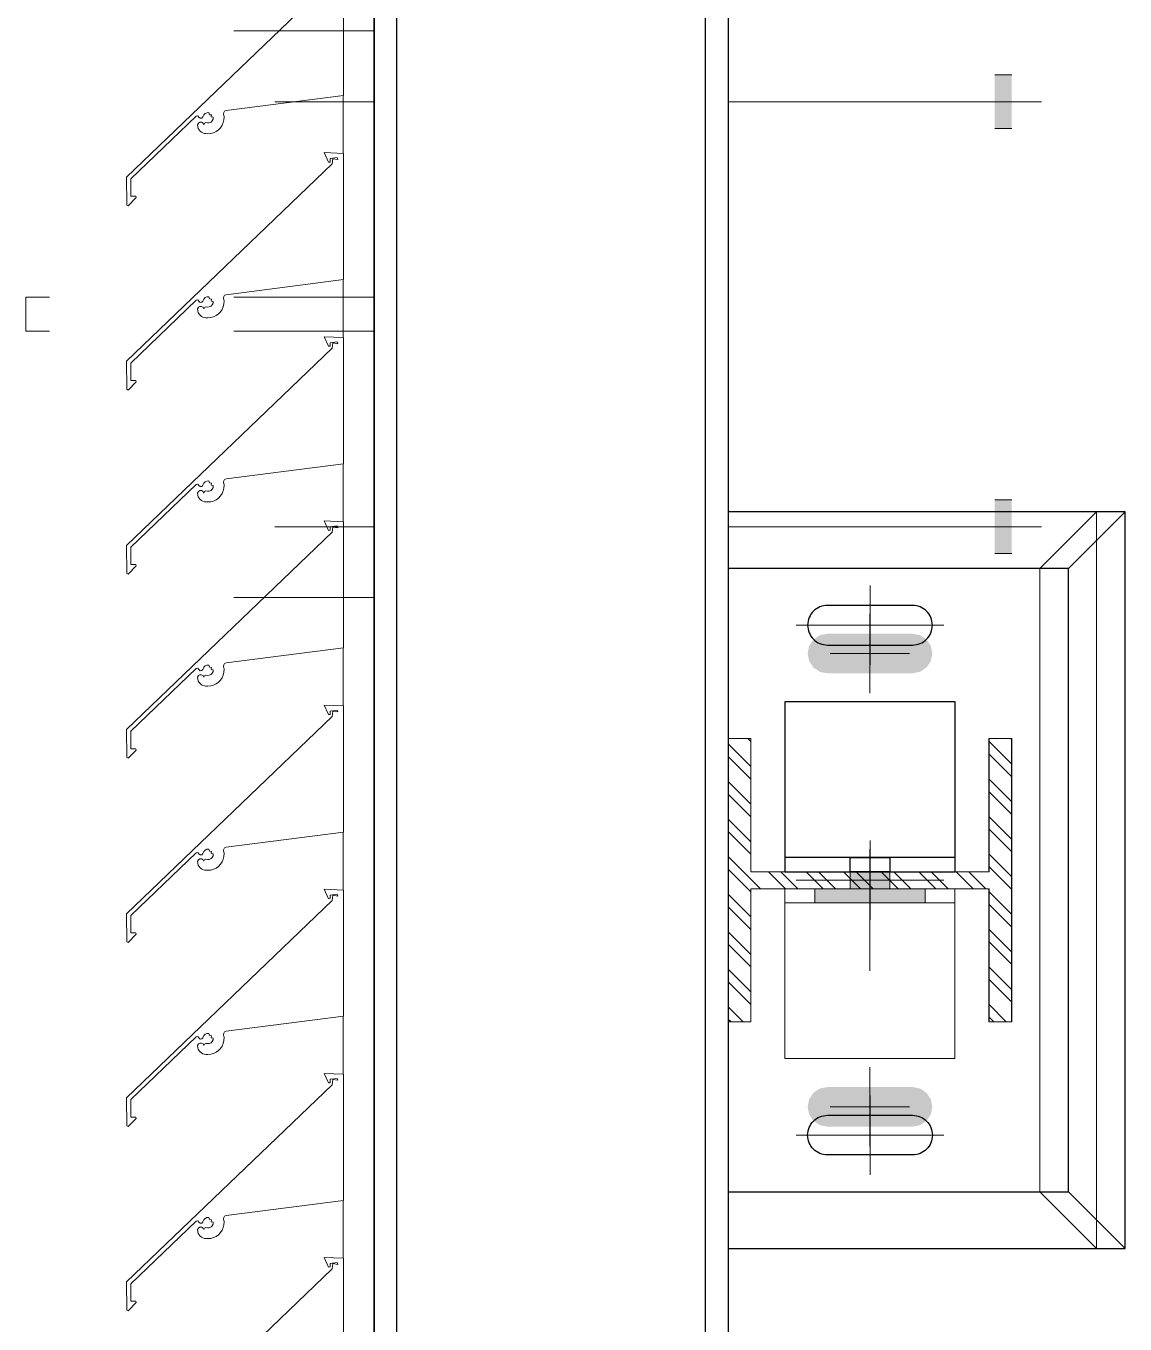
# Model space of a CAD drawing. Header units: millimetres. Extents: x -220592 to 404889, y -217665 to 38245.
# Drawn here: x 27642.6 to 28030.5, y -27722.4 to -27264.3 of the extents above; entities that cross this region are included whole.
import ezdxf

# ---------------------------------------------------------------- set-up
doc = ezdxf.new("R2010")
doc.units = ezdxf.units.MM
doc.set_wipeout_variables(frame=1)
doc.linetypes.add('XKITLINE00', pattern=[0])
doc.linetypes.add('XKITLINE02', pattern=[4, 2, -2])
for name, color, linetype in [('000 - 0_HIDE_OBJ_FRAMING_DEF_SUB_1', 7, 'Continuous'), ('000 - STRUCTURE_STEEL_ACCESORIES_HATCH_', 7, 'Continuous'), ('000 - STRUCTURE_STEEL_ACCESORIES_HIDDEN_', 7, 'Continuous'), ('000 - STRUCTURE_STEEL_ACCESORIES_MAIN_COLOR_1', 7, 'Continuous'), ('000 - STRUCTURE_STEEL_FRAMING_CUT_COLOR_4', 7, 'Continuous'), ('000 - STRUCTURE_STEEL_FRAMING_DEF_SUB', 7, 'Continuous'), ('000 - STRUCTURE_STEEL_FRAMING_HIDDEN_', 7, 'Continuous'), ('000 - STRUCTURE_STEEL_FRAMING_SUB_COLOR_1', 7, 'Continuous'), ('000 - STRUCTURE_STEEL_FRAMING_SUB_COLOR_2', 7, 'Continuous'), ('000 - STRUCTURE_STEEL_FRAMING_WIPEOUT_', 7, 'Continuous')]:
    doc.layers.add(name, color=color, linetype=linetype)
doc.layers.add('Part', color=7, linetype='Continuous', lineweight=0)

# ---------------------------------------------------------------- blocks, each defined once
blk = doc.blocks.new('*A14729')
at = {"layer": 'Part', "color": 7, "linetype": 'XKITLINE00', "lineweight": 0}
for p, q in [((-171.648652, 229.556249), (-171.648652, 242.756135)), ((-172.298652, 241.756131), (-172.298652, 241.960427)), ((-172.298652, 241.106131), (-172.298652, 241.310427)), ((-172.298652, 240.456131), (-172.298652, 240.660427)), ((-172.298652, 239.806131), (-172.298652, 240.010427)), ((-172.298652, 239.156131), (-172.298652, 239.360427)), ((-172.298652, 238.506131), (-172.298652, 238.710427)), ((-172.298652, 237.856131), (-172.298652, 238.060427))]:
    blk.add_line(p, q, dxfattribs=at)
blk = doc.blocks.new('*A14776')
at = {"layer": 'Part', "color": 7, "linetype": 'XKITLINE00', "lineweight": 0}
for p, q in [((-172.298462, 242.406123), (-172.366148, 242.408745)), ((-172.366148, 242.408745), (-172.350613, 242.375258)), ((-172.350613, 242.375258), (-172.34549, 242.37567)), ((-172.34549, 242.37567), (-172.345361, 242.387861)), ((-172.345361, 242.387861), (-172.320378, 242.391001)), ((-172.335358, 242.387332), (-172.338255, 242.368789)), ((-172.335358, 242.387332), (-172.318342, 242.384428)), ((-172.320378, 242.391001), (-172.318342, 242.384428)), ((-172.298455, 241.960453), (-172.298462, 242.406123)), ((-172.338255, 242.368789), (-173.063377, 241.672543)), ((-172.712461, 241.907423), (-172.298455, 241.960453)), ((-173.048341, 241.666176), (-172.817326, 241.887579)), ((-172.817326, 241.887579), (-172.812166, 241.888671)), ((-172.812166, 241.888671), (-172.808512, 241.884044)), ((-172.808512, 241.884044), (-172.804048, 241.88019)), ((-172.804048, 241.88019), (-172.798154, 241.880396)), ((-172.798154, 241.880396), (-172.793971, 241.884553)), ((-172.793971, 241.884553), (-172.790857, 241.892126)), ((-172.790857, 241.892126), (-172.78619, 241.896913)), ((-172.78619, 241.896913), (-172.780114, 241.899703)), ((-172.780114, 241.899703), (-172.773442, 241.900125)), ((-172.773442, 241.900125), (-172.77112, 241.892735)), ((-172.77112, 241.892735), (-172.763955, 241.891791)), ((-172.76079, 241.871267), (-172.765472, 241.866745)), ((-172.763955, 241.891791), (-172.765124, 241.884731)), ((-172.765124, 241.884731), (-172.757418, 241.883625)), ((-172.757988, 241.877141), (-172.76079, 241.871267)), ((-172.757418, 241.883625), (-172.757988, 241.877141)), ((-172.722024, 241.86479), (-172.719801, 241.874789)), ((-172.720912, 241.895159), (-172.720672, 241.900681)), ((-172.719426, 241.885025), (-172.720912, 241.895159)), ((-172.720672, 241.900681), (-172.717536, 241.905233)), ((-172.719801, 241.874789), (-172.719426, 241.885025)), ((-172.717536, 241.905233), (-172.712461, 241.907423)), ((-172.810019, 241.862761), (-172.812659, 241.857287)), ((-172.812659, 241.857287), (-172.812163, 241.849517)), ((-172.812163, 241.849517), (-172.810428, 241.844021)), ((-172.810428, 241.844021), (-172.807674, 241.838958)), ((-172.804875, 241.865998), (-172.810019, 241.862761)), ((-172.807674, 241.838958), (-172.804002, 241.834515)), ((-172.798797, 241.86601), (-172.804875, 241.865998)), ((-172.804002, 241.834515), (-172.799549, 241.830857)), ((-172.799549, 241.830857), (-172.794479, 241.828117)), ((-172.793641, 241.862792), (-172.798797, 241.86601)), ((-172.794479, 241.828117), (-172.788978, 241.826398)), ((-172.790699, 241.85732), (-172.793641, 241.862792)), ((-172.788669, 241.862301), (-172.790699, 241.85732)), ((-172.788978, 241.826398), (-172.78325, 241.825762)), ((-172.783858, 241.864708), (-172.788669, 241.862301)), ((-172.77794, 241.863803), (-172.783858, 241.864708)), ((-172.78325, 241.825762), (-172.776451, 241.825664)), ((-172.77144, 241.864147), (-172.77794, 241.863803)), ((-172.776451, 241.825664), (-172.766238, 241.826449)), ((-172.765472, 241.866745), (-172.77144, 241.864147)), ((-172.766238, 241.826449), (-172.756337, 241.829072)), ((-172.756337, 241.829072), (-172.747074, 241.833445)), ((-172.747074, 241.833445), (-172.738758, 241.839423)), ((-172.738758, 241.839423), (-172.731662, 241.84681)), ((-172.731662, 241.84681), (-172.726022, 241.85536)), ((-172.726022, 241.85536), (-172.722024, 241.86479)), ((-173.063377, 241.672543), (-173.062824, 241.573392)), ((-173.047999, 241.60483), (-173.048341, 241.666176)), ((-173.058143, 241.570923), (-173.029494, 241.599812)), ((-173.030579, 241.604733), (-173.047999, 241.60483)), ((-173.029494, 241.599812), (-173.030579, 241.604733)), ((-173.062824, 241.573392), (-173.058143, 241.570923))]:
    blk.add_line(p, q, dxfattribs=at)
blk = doc.blocks.new('*A14777')
at = {"layer": 'Part', "color": 7, "linetype": 'XKITLINE00', "lineweight": 0}
for p, q in [((-172.298462, 241.756123), (-172.366148, 241.758745)), ((-172.366148, 241.758745), (-172.350613, 241.725258)), ((-172.34549, 241.72567), (-172.345361, 241.737861)), ((-172.345361, 241.737861), (-172.320378, 241.741001)), ((-172.335358, 241.737332), (-172.338255, 241.718789)), ((-172.335358, 241.737332), (-172.318342, 241.734428)), ((-172.320378, 241.741001), (-172.318342, 241.734428)), ((-172.298455, 241.310453), (-172.298462, 241.756123)), ((-172.338255, 241.718789), (-173.063377, 241.022543)), ((-172.350613, 241.725258), (-172.34549, 241.72567)), ((-172.712461, 241.257423), (-172.298455, 241.310453)), ((-173.048341, 241.016176), (-172.817326, 241.237579)), ((-172.817326, 241.237579), (-172.812166, 241.238671)), ((-172.812166, 241.238671), (-172.808512, 241.234044)), ((-172.808512, 241.234044), (-172.804048, 241.23019)), ((-172.804048, 241.23019), (-172.798154, 241.230396)), ((-172.798154, 241.230396), (-172.793971, 241.234553)), ((-172.793971, 241.234553), (-172.790857, 241.242126)), ((-172.790857, 241.242126), (-172.78619, 241.246913)), ((-172.78619, 241.246913), (-172.780114, 241.249703)), ((-172.780114, 241.249703), (-172.773442, 241.250125)), ((-172.773442, 241.250125), (-172.77112, 241.242735)), ((-172.77112, 241.242735), (-172.763955, 241.241791)), ((-172.763955, 241.241791), (-172.765124, 241.234731)), ((-172.765124, 241.234731), (-172.757418, 241.233625)), ((-172.757418, 241.233625), (-172.757988, 241.227141)), ((-172.720912, 241.245159), (-172.720672, 241.250681)), ((-172.719426, 241.235025), (-172.720912, 241.245159)), ((-172.720672, 241.250681), (-172.717536, 241.255233)), ((-172.719801, 241.224789), (-172.719426, 241.235025)), ((-172.717536, 241.255233), (-172.712461, 241.257423)), ((-172.810019, 241.212761), (-172.812659, 241.207287)), ((-172.812659, 241.207287), (-172.812163, 241.199517)), ((-172.812163, 241.199517), (-172.810428, 241.194021)), ((-172.810428, 241.194021), (-172.807674, 241.188958)), ((-172.804875, 241.215998), (-172.810019, 241.212761)), ((-172.807674, 241.188958), (-172.804002, 241.184515)), ((-172.798797, 241.21601), (-172.804875, 241.215998)), ((-172.804002, 241.184515), (-172.799549, 241.180857)), ((-172.793641, 241.212792), (-172.798797, 241.21601)), ((-172.790699, 241.20732), (-172.793641, 241.212792)), ((-172.788669, 241.212301), (-172.790699, 241.20732)), ((-172.783858, 241.214708), (-172.788669, 241.212301)), ((-172.77794, 241.213803), (-172.783858, 241.214708)), ((-172.77144, 241.214147), (-172.77794, 241.213803)), ((-172.765472, 241.216745), (-172.77144, 241.214147)), ((-172.76079, 241.221267), (-172.765472, 241.216745)), ((-172.757988, 241.227141), (-172.76079, 241.221267)), ((-172.756337, 241.179072), (-172.747074, 241.183445)), ((-172.747074, 241.183445), (-172.738758, 241.189423)), ((-172.738758, 241.189423), (-172.731662, 241.19681)), ((-172.731662, 241.19681), (-172.726022, 241.20536)), ((-172.726022, 241.20536), (-172.722024, 241.21479)), ((-172.722024, 241.21479), (-172.719801, 241.224789)), ((-172.799549, 241.180857), (-172.794479, 241.178117)), ((-172.794479, 241.178117), (-172.788978, 241.176398)), ((-172.788978, 241.176398), (-172.78325, 241.175762)), ((-172.78325, 241.175762), (-172.776451, 241.175664)), ((-172.776451, 241.175664), (-172.766238, 241.176449)), ((-172.766238, 241.176449), (-172.756337, 241.179072)), ((-173.063377, 241.022543), (-173.062824, 240.923392)), ((-173.047999, 240.95483), (-173.048341, 241.016176)), ((-173.030579, 240.954733), (-173.047999, 240.95483)), ((-173.029494, 240.949812), (-173.030579, 240.954733)), ((-173.062824, 240.923392), (-173.058143, 240.920923)), ((-173.058143, 240.920923), (-173.029494, 240.949812))]:
    blk.add_line(p, q, dxfattribs=at)
blk = doc.blocks.new('*A14778')
at = {"layer": 'Part', "color": 7, "linetype": 'XKITLINE00', "lineweight": 0}
for p, q in [((-172.298462, 241.106123), (-172.366148, 241.108745)), ((-172.366148, 241.108745), (-172.350613, 241.075258)), ((-172.345361, 241.087861), (-172.320378, 241.091001)), ((-172.320378, 241.091001), (-172.318342, 241.084428)), ((-172.298455, 240.660453), (-172.298462, 241.106123)), ((-172.338255, 241.068789), (-173.063377, 240.372543)), ((-172.350613, 241.075258), (-172.34549, 241.07567)), ((-172.34549, 241.07567), (-172.345361, 241.087861)), ((-172.335358, 241.087332), (-172.338255, 241.068789)), ((-172.335358, 241.087332), (-172.318342, 241.084428)), ((-172.712461, 240.607423), (-172.298455, 240.660453)), ((-173.048341, 240.366176), (-172.817326, 240.587579)), ((-172.817326, 240.587579), (-172.812166, 240.588671)), ((-172.812166, 240.588671), (-172.808512, 240.584044)), ((-172.793971, 240.584553), (-172.790857, 240.592126)), ((-172.790857, 240.592126), (-172.78619, 240.596913)), ((-172.78619, 240.596913), (-172.780114, 240.599703)), ((-172.780114, 240.599703), (-172.773442, 240.600125)), ((-172.773442, 240.600125), (-172.77112, 240.592735)), ((-172.77112, 240.592735), (-172.763955, 240.591791)), ((-172.763955, 240.591791), (-172.765124, 240.584731)), ((-172.720912, 240.595159), (-172.720672, 240.600681)), ((-172.719426, 240.585025), (-172.720912, 240.595159)), ((-172.720672, 240.600681), (-172.717536, 240.605233)), ((-172.717536, 240.605233), (-172.712461, 240.607423)), ((-172.810019, 240.562761), (-172.812659, 240.557287)), ((-172.812659, 240.557287), (-172.812163, 240.549517)), ((-172.812163, 240.549517), (-172.810428, 240.544021)), ((-172.810428, 240.544021), (-172.807674, 240.538958)), ((-172.804875, 240.565998), (-172.810019, 240.562761)), ((-172.808512, 240.584044), (-172.804048, 240.58019)), ((-172.798797, 240.56601), (-172.804875, 240.565998)), ((-172.804048, 240.58019), (-172.798154, 240.580396)), ((-172.793641, 240.562792), (-172.798797, 240.56601)), ((-172.798154, 240.580396), (-172.793971, 240.584553)), ((-172.790699, 240.55732), (-172.793641, 240.562792)), ((-172.788669, 240.562301), (-172.790699, 240.55732)), ((-172.783858, 240.564708), (-172.788669, 240.562301)), ((-172.77794, 240.563803), (-172.783858, 240.564708)), ((-172.77144, 240.564147), (-172.77794, 240.563803)), ((-172.765472, 240.566745), (-172.77144, 240.564147)), ((-172.76079, 240.571267), (-172.765472, 240.566745)), ((-172.765124, 240.584731), (-172.757418, 240.583625)), ((-172.757988, 240.577141), (-172.76079, 240.571267)), ((-172.757418, 240.583625), (-172.757988, 240.577141)), ((-172.738758, 240.539423), (-172.731662, 240.54681)), ((-172.731662, 240.54681), (-172.726022, 240.55536)), ((-172.726022, 240.55536), (-172.722024, 240.56479)), ((-172.722024, 240.56479), (-172.719801, 240.574789)), ((-172.719801, 240.574789), (-172.719426, 240.585025)), ((-172.807674, 240.538958), (-172.804002, 240.534515)), ((-172.804002, 240.534515), (-172.799549, 240.530857)), ((-172.799549, 240.530857), (-172.794479, 240.528117)), ((-172.794479, 240.528117), (-172.788978, 240.526398)), ((-172.788978, 240.526398), (-172.78325, 240.525762)), ((-172.78325, 240.525762), (-172.776451, 240.525664)), ((-172.776451, 240.525664), (-172.766238, 240.526449)), ((-172.766238, 240.526449), (-172.756337, 240.529072)), ((-172.756337, 240.529072), (-172.747074, 240.533445)), ((-172.747074, 240.533445), (-172.738758, 240.539423)), ((-173.063377, 240.372543), (-173.062824, 240.273392)), ((-173.047999, 240.30483), (-173.048341, 240.366176)), ((-173.062824, 240.273392), (-173.058143, 240.270923)), ((-173.058143, 240.270923), (-173.029494, 240.299812)), ((-173.030579, 240.304733), (-173.047999, 240.30483)), ((-173.029494, 240.299812), (-173.030579, 240.304733))]:
    blk.add_line(p, q, dxfattribs=at)
blk = doc.blocks.new('*A14779')
at = {"layer": 'Part', "color": 7, "linetype": 'XKITLINE00', "lineweight": 0}
for p, q in [((-172.298462, 240.456123), (-172.366148, 240.458745)), ((-172.366148, 240.458745), (-172.350613, 240.425258)), ((-172.298455, 240.010453), (-172.298462, 240.456123)), ((-172.338255, 240.418789), (-173.063377, 239.722543)), ((-172.350613, 240.425258), (-172.34549, 240.42567)), ((-172.34549, 240.42567), (-172.345361, 240.437861)), ((-172.345361, 240.437861), (-172.320378, 240.441001)), ((-172.335358, 240.437332), (-172.338255, 240.418789)), ((-172.335358, 240.437332), (-172.318342, 240.434428)), ((-172.320378, 240.441001), (-172.318342, 240.434428)), ((-172.712461, 239.957423), (-172.298455, 240.010453)), ((-172.790857, 239.942126), (-172.78619, 239.946913)), ((-172.78619, 239.946913), (-172.780114, 239.949703)), ((-172.780114, 239.949703), (-172.773442, 239.950125)), ((-172.773442, 239.950125), (-172.77112, 239.942735)), ((-172.720912, 239.945159), (-172.720672, 239.950681)), ((-172.720672, 239.950681), (-172.717536, 239.955233)), ((-172.717536, 239.955233), (-172.712461, 239.957423)), ((-173.048341, 239.716176), (-172.817326, 239.937579)), ((-172.817326, 239.937579), (-172.812166, 239.938671)), ((-172.810019, 239.912761), (-172.812659, 239.907287)), ((-172.812659, 239.907287), (-172.812163, 239.899517)), ((-172.812166, 239.938671), (-172.808512, 239.934044)), ((-172.804875, 239.915998), (-172.810019, 239.912761)), ((-172.808512, 239.934044), (-172.804048, 239.93019)), ((-172.798797, 239.91601), (-172.804875, 239.915998)), ((-172.804048, 239.93019), (-172.798154, 239.930396)), ((-172.793641, 239.912792), (-172.798797, 239.91601)), ((-172.798154, 239.930396), (-172.793971, 239.934553)), ((-172.793971, 239.934553), (-172.790857, 239.942126)), ((-172.790699, 239.90732), (-172.793641, 239.912792)), ((-172.788669, 239.912301), (-172.790699, 239.90732)), ((-172.783858, 239.914708), (-172.788669, 239.912301)), ((-172.77794, 239.913803), (-172.783858, 239.914708)), ((-172.77144, 239.914147), (-172.77794, 239.913803)), ((-172.765472, 239.916745), (-172.77144, 239.914147)), ((-172.77112, 239.942735), (-172.763955, 239.941791)), ((-172.76079, 239.921267), (-172.765472, 239.916745)), ((-172.763955, 239.941791), (-172.765124, 239.934731)), ((-172.765124, 239.934731), (-172.757418, 239.933625)), ((-172.757988, 239.927141), (-172.76079, 239.921267)), ((-172.757418, 239.933625), (-172.757988, 239.927141)), ((-172.731662, 239.89681), (-172.726022, 239.90536)), ((-172.726022, 239.90536), (-172.722024, 239.91479)), ((-172.722024, 239.91479), (-172.719801, 239.924789)), ((-172.719426, 239.935025), (-172.720912, 239.945159)), ((-172.719801, 239.924789), (-172.719426, 239.935025)), ((-172.812163, 239.899517), (-172.810428, 239.894021)), ((-172.810428, 239.894021), (-172.807674, 239.888958)), ((-172.807674, 239.888958), (-172.804002, 239.884515)), ((-172.804002, 239.884515), (-172.799549, 239.880857)), ((-172.799549, 239.880857), (-172.794479, 239.878117)), ((-172.794479, 239.878117), (-172.788978, 239.876398)), ((-172.788978, 239.876398), (-172.78325, 239.875762)), ((-172.78325, 239.875762), (-172.776451, 239.875664)), ((-172.776451, 239.875664), (-172.766238, 239.876449)), ((-172.766238, 239.876449), (-172.756337, 239.879072)), ((-172.756337, 239.879072), (-172.747074, 239.883445)), ((-172.747074, 239.883445), (-172.738758, 239.889423)), ((-172.738758, 239.889423), (-172.731662, 239.89681)), ((-173.063377, 239.722543), (-173.062824, 239.623392)), ((-173.047999, 239.65483), (-173.048341, 239.716176)), ((-173.058143, 239.620923), (-173.029494, 239.649812)), ((-173.030579, 239.654733), (-173.047999, 239.65483)), ((-173.029494, 239.649812), (-173.030579, 239.654733)), ((-173.062824, 239.623392), (-173.058143, 239.620923))]:
    blk.add_line(p, q, dxfattribs=at)
blk = doc.blocks.new('*A14780')
at = {"layer": 'Part', "color": 7, "linetype": 'XKITLINE00', "lineweight": 0}
for p, q in [((-172.298462, 239.806123), (-172.366148, 239.808745)), ((-172.366148, 239.808745), (-172.350613, 239.775258)), ((-172.338255, 239.768789), (-173.063377, 239.072543)), ((-172.350613, 239.775258), (-172.34549, 239.77567)), ((-172.34549, 239.77567), (-172.345361, 239.787861)), ((-172.345361, 239.787861), (-172.320378, 239.791001)), ((-172.335358, 239.787332), (-172.338255, 239.768789)), ((-172.335358, 239.787332), (-172.318342, 239.784428)), ((-172.320378, 239.791001), (-172.318342, 239.784428)), ((-172.298455, 239.360453), (-172.298462, 239.806123)), ((-172.712461, 239.307423), (-172.298455, 239.360453)), ((-172.720672, 239.300681), (-172.717536, 239.305233)), ((-172.717536, 239.305233), (-172.712461, 239.307423)), ((-173.048341, 239.066176), (-172.817326, 239.287579)), ((-172.817326, 239.287579), (-172.812166, 239.288671)), ((-172.810019, 239.262761), (-172.812659, 239.257287)), ((-172.812166, 239.288671), (-172.808512, 239.284044)), ((-172.804875, 239.265998), (-172.810019, 239.262761)), ((-172.808512, 239.284044), (-172.804048, 239.28019)), ((-172.798797, 239.26601), (-172.804875, 239.265998)), ((-172.804048, 239.28019), (-172.798154, 239.280396)), ((-172.793641, 239.262792), (-172.798797, 239.26601)), ((-172.798154, 239.280396), (-172.793971, 239.284553)), ((-172.793971, 239.284553), (-172.790857, 239.292126)), ((-172.790699, 239.25732), (-172.793641, 239.262792)), ((-172.790857, 239.292126), (-172.78619, 239.296913)), ((-172.788669, 239.262301), (-172.790699, 239.25732)), ((-172.783858, 239.264708), (-172.788669, 239.262301)), ((-172.78619, 239.296913), (-172.780114, 239.299703)), ((-172.77794, 239.263803), (-172.783858, 239.264708)), ((-172.780114, 239.299703), (-172.773442, 239.300125)), ((-172.77144, 239.264147), (-172.77794, 239.263803)), ((-172.773442, 239.300125), (-172.77112, 239.292735)), ((-172.765472, 239.266745), (-172.77144, 239.264147)), ((-172.77112, 239.292735), (-172.763955, 239.291791)), ((-172.76079, 239.271267), (-172.765472, 239.266745)), ((-172.763955, 239.291791), (-172.765124, 239.284731)), ((-172.765124, 239.284731), (-172.757418, 239.283625)), ((-172.757988, 239.277141), (-172.76079, 239.271267)), ((-172.757418, 239.283625), (-172.757988, 239.277141)), ((-172.726022, 239.25536), (-172.722024, 239.26479)), ((-172.722024, 239.26479), (-172.719801, 239.274789)), ((-172.720912, 239.295159), (-172.720672, 239.300681)), ((-172.719426, 239.285025), (-172.720912, 239.295159)), ((-172.719801, 239.274789), (-172.719426, 239.285025)), ((-172.812659, 239.257287), (-172.812163, 239.249517)), ((-172.812163, 239.249517), (-172.810428, 239.244021)), ((-172.810428, 239.244021), (-172.807674, 239.238958)), ((-172.807674, 239.238958), (-172.804002, 239.234515)), ((-172.804002, 239.234515), (-172.799549, 239.230857)), ((-172.799549, 239.230857), (-172.794479, 239.228117)), ((-172.794479, 239.228117), (-172.788978, 239.226398)), ((-172.788978, 239.226398), (-172.78325, 239.225762)), ((-172.78325, 239.225762), (-172.776451, 239.225664)), ((-172.776451, 239.225664), (-172.766238, 239.226449)), ((-172.766238, 239.226449), (-172.756337, 239.229072)), ((-172.756337, 239.229072), (-172.747074, 239.233445)), ((-172.747074, 239.233445), (-172.738758, 239.239423)), ((-172.738758, 239.239423), (-172.731662, 239.24681)), ((-172.731662, 239.24681), (-172.726022, 239.25536)), ((-173.063377, 239.072543), (-173.062824, 238.973392)), ((-173.047999, 239.00483), (-173.048341, 239.066176)), ((-173.058143, 238.970923), (-173.029494, 238.999812)), ((-173.030579, 239.004733), (-173.047999, 239.00483)), ((-173.029494, 238.999812), (-173.030579, 239.004733)), ((-173.062824, 238.973392), (-173.058143, 238.970923))]:
    blk.add_line(p, q, dxfattribs=at)
blk = doc.blocks.new('*A14781')
at = {"layer": 'Part', "color": 7, "linetype": 'XKITLINE00', "lineweight": 0}
for p, q in [((-172.298462, 239.156123), (-172.366148, 239.158745)), ((-172.366148, 239.158745), (-172.350613, 239.125258)), ((-172.350613, 239.125258), (-172.34549, 239.12567)), ((-172.34549, 239.12567), (-172.345361, 239.137861)), ((-172.345361, 239.137861), (-172.320378, 239.141001)), ((-172.335358, 239.137332), (-172.338255, 239.118789)), ((-172.335358, 239.137332), (-172.318342, 239.134428)), ((-172.320378, 239.141001), (-172.318342, 239.134428)), ((-172.298455, 238.710453), (-172.298462, 239.156123)), ((-172.338255, 239.118789), (-173.063377, 238.422543)), ((-172.712461, 238.657423), (-172.298455, 238.710453)), ((-173.048341, 238.416176), (-172.817326, 238.637579)), ((-172.817326, 238.637579), (-172.812166, 238.638671)), ((-172.812166, 238.638671), (-172.808512, 238.634044)), ((-172.808512, 238.634044), (-172.804048, 238.63019)), ((-172.804048, 238.63019), (-172.798154, 238.630396)), ((-172.798154, 238.630396), (-172.793971, 238.634553)), ((-172.793971, 238.634553), (-172.790857, 238.642126)), ((-172.790857, 238.642126), (-172.78619, 238.646913)), ((-172.78619, 238.646913), (-172.780114, 238.649703)), ((-172.780114, 238.649703), (-172.773442, 238.650125)), ((-172.773442, 238.650125), (-172.77112, 238.642735)), ((-172.77112, 238.642735), (-172.763955, 238.641791)), ((-172.76079, 238.621267), (-172.765472, 238.616745)), ((-172.763955, 238.641791), (-172.765124, 238.634731)), ((-172.765124, 238.634731), (-172.757418, 238.633625)), ((-172.757988, 238.627141), (-172.76079, 238.621267)), ((-172.757418, 238.633625), (-172.757988, 238.627141)), ((-172.722024, 238.61479), (-172.719801, 238.624789)), ((-172.720912, 238.645159), (-172.720672, 238.650681)), ((-172.719426, 238.635025), (-172.720912, 238.645159)), ((-172.720672, 238.650681), (-172.717536, 238.655233)), ((-172.719801, 238.624789), (-172.719426, 238.635025)), ((-172.717536, 238.655233), (-172.712461, 238.657423)), ((-172.810019, 238.612761), (-172.812659, 238.607287)), ((-172.812659, 238.607287), (-172.812163, 238.599517)), ((-172.812163, 238.599517), (-172.810428, 238.594021)), ((-172.810428, 238.594021), (-172.807674, 238.588958)), ((-172.804875, 238.615998), (-172.810019, 238.612761)), ((-172.807674, 238.588958), (-172.804002, 238.584515)), ((-172.798797, 238.61601), (-172.804875, 238.615998)), ((-172.804002, 238.584515), (-172.799549, 238.580857)), ((-172.799549, 238.580857), (-172.794479, 238.578117)), ((-172.793641, 238.612792), (-172.798797, 238.61601)), ((-172.794479, 238.578117), (-172.788978, 238.576398)), ((-172.790699, 238.60732), (-172.793641, 238.612792)), ((-172.788669, 238.612301), (-172.790699, 238.60732)), ((-172.788978, 238.576398), (-172.78325, 238.575762)), ((-172.783858, 238.614708), (-172.788669, 238.612301)), ((-172.77794, 238.613803), (-172.783858, 238.614708)), ((-172.78325, 238.575762), (-172.776451, 238.575664)), ((-172.77144, 238.614147), (-172.77794, 238.613803)), ((-172.776451, 238.575664), (-172.766238, 238.576449)), ((-172.765472, 238.616745), (-172.77144, 238.614147)), ((-172.766238, 238.576449), (-172.756337, 238.579072)), ((-172.756337, 238.579072), (-172.747074, 238.583445)), ((-172.747074, 238.583445), (-172.738758, 238.589423)), ((-172.738758, 238.589423), (-172.731662, 238.59681)), ((-172.731662, 238.59681), (-172.726022, 238.60536)), ((-172.726022, 238.60536), (-172.722024, 238.61479)), ((-173.063377, 238.422543), (-173.062824, 238.323392)), ((-173.047999, 238.35483), (-173.048341, 238.416176)), ((-173.058143, 238.320923), (-173.029494, 238.349812)), ((-173.030579, 238.354733), (-173.047999, 238.35483)), ((-173.029494, 238.349812), (-173.030579, 238.354733)), ((-173.062824, 238.323392), (-173.058143, 238.320923))]:
    blk.add_line(p, q, dxfattribs=at)
blk = doc.blocks.new('*A14782')
at = {"layer": 'Part', "color": 7, "linetype": 'XKITLINE00', "lineweight": 0}
for p, q in [((-172.298462, 238.506123), (-172.366148, 238.508745)), ((-172.366148, 238.508745), (-172.350613, 238.475258)), ((-172.34549, 238.47567), (-172.345361, 238.487861)), ((-172.345361, 238.487861), (-172.320378, 238.491001)), ((-172.335358, 238.487332), (-172.338255, 238.468789)), ((-172.335358, 238.487332), (-172.318342, 238.484428)), ((-172.320378, 238.491001), (-172.318342, 238.484428)), ((-172.298455, 238.060453), (-172.298462, 238.506123)), ((-172.338255, 238.468789), (-173.063377, 237.772543)), ((-172.350613, 238.475258), (-172.34549, 238.47567)), ((-172.712461, 238.007423), (-172.298455, 238.060453)), ((-173.048341, 237.766176), (-172.817326, 237.987579)), ((-172.817326, 237.987579), (-172.812166, 237.988671)), ((-172.812166, 237.988671), (-172.808512, 237.984044)), ((-172.808512, 237.984044), (-172.804048, 237.98019)), ((-172.804048, 237.98019), (-172.798154, 237.980396)), ((-172.798154, 237.980396), (-172.793971, 237.984553)), ((-172.793971, 237.984553), (-172.790857, 237.992126)), ((-172.790857, 237.992126), (-172.78619, 237.996913)), ((-172.78619, 237.996913), (-172.780114, 237.999703)), ((-172.780114, 237.999703), (-172.773442, 238.000125)), ((-172.773442, 238.000125), (-172.77112, 237.992735)), ((-172.77112, 237.992735), (-172.763955, 237.991791)), ((-172.763955, 237.991791), (-172.765124, 237.984731)), ((-172.765124, 237.984731), (-172.757418, 237.983625)), ((-172.757988, 237.977141), (-172.76079, 237.971267)), ((-172.757418, 237.983625), (-172.757988, 237.977141)), ((-172.720912, 237.995159), (-172.720672, 238.000681)), ((-172.719426, 237.985025), (-172.720912, 237.995159)), ((-172.720672, 238.000681), (-172.717536, 238.005233)), ((-172.719801, 237.974789), (-172.719426, 237.985025)), ((-172.717536, 238.005233), (-172.712461, 238.007423)), ((-172.810019, 237.962761), (-172.812659, 237.957287)), ((-172.812659, 237.957287), (-172.812163, 237.949517)), ((-172.812163, 237.949517), (-172.810428, 237.944021)), ((-172.810428, 237.944021), (-172.807674, 237.938958)), ((-172.804875, 237.965998), (-172.810019, 237.962761)), ((-172.807674, 237.938958), (-172.804002, 237.934515)), ((-172.798797, 237.96601), (-172.804875, 237.965998)), ((-172.804002, 237.934515), (-172.799549, 237.930857)), ((-172.799549, 237.930857), (-172.794479, 237.928117)), ((-172.793641, 237.962792), (-172.798797, 237.96601)), ((-172.790699, 237.95732), (-172.793641, 237.962792)), ((-172.788669, 237.962301), (-172.790699, 237.95732)), ((-172.783858, 237.964708), (-172.788669, 237.962301)), ((-172.77794, 237.963803), (-172.783858, 237.964708)), ((-172.77144, 237.964147), (-172.77794, 237.963803)), ((-172.765472, 237.966745), (-172.77144, 237.964147)), ((-172.76079, 237.971267), (-172.765472, 237.966745)), ((-172.756337, 237.929072), (-172.747074, 237.933445)), ((-172.747074, 237.933445), (-172.738758, 237.939423)), ((-172.738758, 237.939423), (-172.731662, 237.94681)), ((-172.731662, 237.94681), (-172.726022, 237.95536)), ((-172.726022, 237.95536), (-172.722024, 237.96479)), ((-172.722024, 237.96479), (-172.719801, 237.974789)), ((-172.794479, 237.928117), (-172.788978, 237.926398)), ((-172.788978, 237.926398), (-172.78325, 237.925762)), ((-172.78325, 237.925762), (-172.776451, 237.925664)), ((-172.776451, 237.925664), (-172.766238, 237.926449)), ((-172.766238, 237.926449), (-172.756337, 237.929072)), ((-173.063377, 237.772543), (-173.062824, 237.673392)), ((-173.047999, 237.70483), (-173.048341, 237.766176)), ((-173.030579, 237.704733), (-173.047999, 237.70483)), ((-173.029494, 237.699812), (-173.030579, 237.704733)), ((-173.062824, 237.673392), (-173.058143, 237.670923)), ((-173.058143, 237.670923), (-173.029494, 237.699812))]:
    blk.add_line(p, q, dxfattribs=at)
blk = doc.blocks.new('*A14783')
at = {"layer": 'Part', "color": 7, "linetype": 'XKITLINE00', "lineweight": 0}
for p, q in [((-172.298462, 237.856123), (-172.366148, 237.858745)), ((-172.366148, 237.858745), (-172.350613, 237.825258)), ((-172.345361, 237.837861), (-172.320378, 237.841001)), ((-172.320378, 237.841001), (-172.318342, 237.834428)), ((-172.298455, 237.410453), (-172.298462, 237.856123)), ((-172.338255, 237.818789), (-173.063377, 237.122543)), ((-172.350613, 237.825258), (-172.34549, 237.82567)), ((-172.34549, 237.82567), (-172.345361, 237.837861)), ((-172.335358, 237.837332), (-172.338255, 237.818789)), ((-172.335358, 237.837332), (-172.318342, 237.834428)), ((-172.712461, 237.357423), (-172.298455, 237.410453)), ((-173.048341, 237.116176), (-172.817326, 237.337579)), ((-172.817326, 237.337579), (-172.812166, 237.338671)), ((-172.812166, 237.338671), (-172.808512, 237.334044)), ((-172.808512, 237.334044), (-172.804048, 237.33019)), ((-172.798154, 237.330396), (-172.793971, 237.334553)), ((-172.793971, 237.334553), (-172.790857, 237.342126)), ((-172.790857, 237.342126), (-172.78619, 237.346913)), ((-172.78619, 237.346913), (-172.780114, 237.349703)), ((-172.780114, 237.349703), (-172.773442, 237.350125)), ((-172.773442, 237.350125), (-172.77112, 237.342735)), ((-172.77112, 237.342735), (-172.763955, 237.341791)), ((-172.763955, 237.341791), (-172.765124, 237.334731)), ((-172.765124, 237.334731), (-172.757418, 237.333625)), ((-172.720912, 237.345159), (-172.720672, 237.350681)), ((-172.719426, 237.335025), (-172.720912, 237.345159)), ((-172.720672, 237.350681), (-172.717536, 237.355233)), ((-172.719801, 237.324789), (-172.719426, 237.335025)), ((-172.717536, 237.355233), (-172.712461, 237.357423)), ((-172.810019, 237.312761), (-172.812659, 237.307287)), ((-172.812659, 237.307287), (-172.812163, 237.299517)), ((-172.812163, 237.299517), (-172.810428, 237.294021)), ((-172.810428, 237.294021), (-172.807674, 237.288958)), ((-172.804875, 237.315998), (-172.810019, 237.312761)), ((-172.807674, 237.288958), (-172.804002, 237.284515)), ((-172.798797, 237.31601), (-172.804875, 237.315998)), ((-172.804048, 237.33019), (-172.798154, 237.330396)), ((-172.793641, 237.312792), (-172.798797, 237.31601)), ((-172.790699, 237.30732), (-172.793641, 237.312792)), ((-172.788669, 237.312301), (-172.790699, 237.30732)), ((-172.783858, 237.314708), (-172.788669, 237.312301)), ((-172.77794, 237.313803), (-172.783858, 237.314708)), ((-172.77144, 237.314147), (-172.77794, 237.313803)), ((-172.765472, 237.316745), (-172.77144, 237.314147)), ((-172.76079, 237.321267), (-172.765472, 237.316745)), ((-172.757988, 237.327141), (-172.76079, 237.321267)), ((-172.757418, 237.333625), (-172.757988, 237.327141)), ((-172.747074, 237.283445), (-172.738758, 237.289423)), ((-172.738758, 237.289423), (-172.731662, 237.29681)), ((-172.731662, 237.29681), (-172.726022, 237.30536)), ((-172.726022, 237.30536), (-172.722024, 237.31479)), ((-172.722024, 237.31479), (-172.719801, 237.324789)), ((-172.804002, 237.284515), (-172.799549, 237.280857)), ((-172.799549, 237.280857), (-172.794479, 237.278117)), ((-172.794479, 237.278117), (-172.788978, 237.276398)), ((-172.788978, 237.276398), (-172.78325, 237.275762)), ((-172.78325, 237.275762), (-172.776451, 237.275664)), ((-172.776451, 237.275664), (-172.766238, 237.276449)), ((-172.766238, 237.276449), (-172.756337, 237.279072)), ((-172.756337, 237.279072), (-172.747074, 237.283445)), ((-173.063377, 237.122543), (-173.062824, 237.023392)), ((-173.047999, 237.05483), (-173.048341, 237.116176)), ((-173.062824, 237.023392), (-173.058143, 237.020923)), ((-173.058143, 237.020923), (-173.029494, 237.049812)), ((-173.030579, 237.054733), (-173.047999, 237.05483)), ((-173.029494, 237.049812), (-173.030579, 237.054733))]:
    blk.add_line(p, q, dxfattribs=at)
blk = doc.blocks.new('*A13473')
at = {"layer": '000 - 0_HIDE_OBJ_FRAMING_DEF_SUB_1', "color": 7, "linetype": 'XKITLINE00', "lineweight": 0}
blk.add_line((-170.903349, 242.190805), (-170.903349, 247.090805), dxfattribs=at)
blk = doc.blocks.new('*A14633')
at = {"layer": '000 - 0_HIDE_OBJ_FRAMING_DEF_SUB_1'}
for points in [[(-170.9034, 241.8435), (-171.1534, 241.8435), (-171.1534, 242.0335), (-170.9034, 242.0335)], [(-170.9034, 241.8435), (-171.1534, 241.8435), (-171.1534, 242.0335), (-170.9034, 242.0335)], [(-168.9034, 241.8435), (-168.9634, 241.8435), (-168.9634, 242.0335), (-168.9034, 242.0335)], [(-168.9034, 241.8435), (-168.9634, 241.8435), (-168.9634, 242.0335), (-168.9034, 242.0335)], [(-170.9034, 240.3435), (-171.1534, 240.3435), (-171.1534, 240.5335), (-170.9034, 240.5335)], [(-170.9034, 240.3435), (-171.1534, 240.3435), (-171.1534, 240.5335), (-170.9034, 240.5335)], [(-168.9034, 240.3435), (-168.9634, 240.3435), (-168.9634, 240.5335), (-168.9034, 240.5335)], [(-168.9034, 240.3435), (-168.9634, 240.3435), (-168.9634, 240.5335), (-168.9034, 240.5335)]]:
    blk.add_hatch(color=7, dxfattribs=at).paths.add_polyline_path(points, flags=17)
at = {"layer": '000 - 0_HIDE_OBJ_FRAMING_DEF_SUB_1', "color": 7, "linetype": 'XKITLINE00', "lineweight": 0}
for p, q in [((-170.9034, 242.0335), (-171.1534, 242.0335)), ((-170.9034, 242.0335), (-171.1534, 242.0335)), ((-168.9034, 242.0335), (-168.9634, 242.0335)), ((-168.9034, 242.0335), (-168.9634, 242.0335)), ((-168.7978, 241.9385), (-171.5034, 241.9385)), ((-168.7978, 241.9385), (-171.5034, 241.9385)), ((-170.9034, 241.8435), (-171.1534, 241.8435)), ((-170.9034, 241.8435), (-171.1534, 241.8435)), ((-168.9034, 241.8435), (-168.9634, 241.8435)), ((-168.9034, 241.8435), (-168.9634, 241.8435)), ((-170.9034, 240.5335), (-171.1534, 240.5335)), ((-170.9034, 240.5335), (-171.1534, 240.5335)), ((-168.9034, 240.5335), (-168.9634, 240.5335)), ((-168.9034, 240.5335), (-168.9634, 240.5335)), ((-168.7978, 240.4385), (-171.5034, 240.4385)), ((-168.7978, 240.4385), (-171.5034, 240.4385)), ((-170.9034, 240.3435), (-171.1534, 240.3435)), ((-170.9034, 240.3435), (-171.1534, 240.3435)), ((-168.9034, 240.3435), (-168.9634, 240.3435)), ((-168.9034, 240.3435), (-168.9634, 240.3435))]:
    blk.add_line(p, q, dxfattribs=at)
blk = doc.blocks.new('*A14638')
at = {"layer": '000 - 0_HIDE_OBJ_FRAMING_DEF_SUB_1', "color": 7, "linetype": 'XKITLINE00', "lineweight": 0}
for p, q in [((-168.803485, 240.290805), (-169.903485, 240.290805)), ((-168.803485, 238.090805), (-168.803485, 240.290805)), ((-169.903485, 238.090805), (-168.803485, 238.090805))]:
    blk.add_line(p, q, dxfattribs=at)
blk = doc.blocks.new('*A14639')
at = {"layer": '000 - 0_HIDE_OBJ_FRAMING_DEF_SUB_1', "color": 7, "linetype": 'XKITLINE00', "lineweight": 0}
for p, q in [((-168.603485, 240.490805), (-169.903485, 240.490805)), ((-168.803485, 240.290805), (-168.603485, 240.490805)), ((-168.603485, 240.490805), (-168.603485, 237.890805)), ((-168.803485, 238.090805), (-168.603485, 237.890805)), ((-168.603485, 237.890805), (-169.903485, 237.890805))]:
    blk.add_line(p, q, dxfattribs=at)
blk = doc.blocks.new('*A14640')
at = {"layer": '000 - 0_HIDE_OBJ_FRAMING_DEF_SUB_1', "color": 7, "linetype": 'XKITLINE00', "lineweight": 0}
for p, q in [((-169.703485, 239.160805), (-169.703485, 238.560805)), ((-169.103485, 239.160805), (-169.103485, 238.560805)), ((-169.703485, 239.110805), (-169.103485, 239.110805)), ((-169.703485, 238.560805), (-169.103485, 238.560805))]:
    blk.add_line(p, q, dxfattribs=at)
blk = doc.blocks.new('*A14641')
at = {"layer": '000 - 0_HIDE_OBJ_FRAMING_DEF_SUB_1'}
for points in [[(-169.3335, 239.2208), (-169.3335, 239.1608), (-169.4735, 239.1608), (-169.4735, 239.2208)], [(-169.2085, 239.1608), (-169.2085, 239.1108), (-169.5985, 239.1108), (-169.5985, 239.1608)]]:
    blk.add_hatch(color=7, dxfattribs=at).paths.add_polyline_path(points, flags=17)
at = {"layer": '000 - 0_HIDE_OBJ_FRAMING_DEF_SUB_1', "color": 7, "linetype": 'XKITLINE00', "lineweight": 0}
for p, q in [((-169.4035, 239.3), (-169.4035, 238.8708)), ((-169.4735, 239.2208), (-169.4735, 239.1608)), ((-169.3335, 239.2208), (-169.3335, 239.1608)), ((-169.5985, 239.1608), (-169.5985, 239.1108)), ((-169.2085, 239.1608), (-169.2085, 239.1108))]:
    blk.add_line(p, q, dxfattribs=at)
blk = doc.blocks.new('*A14642')
at = {"layer": '000 - 0_HIDE_OBJ_FRAMING_DEF_SUB_1'}
for points in [[(-169.6182, 239.964), (-169.6235, 239.9908), (-169.6182, 240.0176), (-169.603, 240.0403), (-169.5803, 240.0555), (-169.5535, 240.0608), (-169.2535, 240.0608), (-169.2267, 240.0555), (-169.204, 240.0403), (-169.1888, 240.0176), (-169.1835, 239.9908), (-169.1888, 239.964), (-169.204, 239.9413), (-169.2267, 239.9261), (-169.2535, 239.9208), (-169.5535, 239.9208), (-169.5803, 239.9261), (-169.603, 239.9413)], [(-169.6182, 238.364), (-169.6235, 238.3908), (-169.6182, 238.4176), (-169.603, 238.4403), (-169.5803, 238.4555), (-169.5535, 238.4608), (-169.2535, 238.4608), (-169.2267, 238.4555), (-169.204, 238.4403), (-169.1888, 238.4176), (-169.1835, 238.3908), (-169.1888, 238.364), (-169.204, 238.3413), (-169.2267, 238.3261), (-169.2535, 238.3208), (-169.5535, 238.3208), (-169.5803, 238.3261), (-169.603, 238.3413)]]:
    blk.add_hatch(color=7, dxfattribs=at).paths.add_polyline_path(points, flags=17)
at = {"layer": '000 - 0_HIDE_OBJ_FRAMING_DEF_SUB_1', "color": 7, "linetype": 'XKITLINE00', "lineweight": 0}
for p, q in [((-169.4035, 239.8508), (-169.4035, 240.1308)), ((-169.2635, 239.9908), (-169.5435, 239.9908)), ((-169.4035, 238.2508), (-169.4035, 238.5308)), ((-169.2635, 238.3908), (-169.5435, 238.3908))]:
    blk.add_line(p, q, dxfattribs=at)
blk = doc.blocks.new('*A14643')
at = {"layer": '000 - 0_HIDE_OBJ_FRAMING_DEF_SUB_1'}
for points in [[(-170.5103, 239.4211), (-170.5171, 239.4221), (-170.5238, 239.4238), (-170.5303, 239.4261), (-170.5365, 239.4291), (-170.5424, 239.4326), (-170.5479, 239.4367), (-170.553, 239.4413), (-170.5576, 239.4464), (-170.5617, 239.4519), (-170.5652, 239.4578), (-170.5682, 239.464), (-170.5705, 239.4705), (-170.5721, 239.4771), (-170.5731, 239.4839), (-170.5735, 239.4908), (-170.5731, 239.4977), (-170.5721, 239.5045), (-170.5705, 239.5111), (-170.5682, 239.5176), (-170.5652, 239.5238), (-170.5617, 239.5297), (-170.5576, 239.5352), (-170.553, 239.5403), (-170.5479, 239.5449), (-170.5424, 239.549), (-170.5365, 239.5525), (-170.5303, 239.5555), (-170.5238, 239.5578), (-170.5171, 239.5595), (-170.5103, 239.5605), (-170.5035, 239.5608), (-170.4966, 239.5605), (-170.4898, 239.5595), (-170.4832, 239.5578), (-170.4767, 239.5555), (-170.4705, 239.5525), (-170.4646, 239.549), (-170.4591, 239.5449), (-170.454, 239.5403), (-170.4494, 239.5352), (-170.4453, 239.5297), (-170.4418, 239.5238), (-170.4388, 239.5176), (-170.4365, 239.5111), (-170.4348, 239.5045), (-170.4338, 239.4977), (-170.4335, 239.4908), (-170.4338, 239.4839), (-170.4348, 239.4771), (-170.4365, 239.4705), (-170.4388, 239.464), (-170.4418, 239.4578), (-170.4453, 239.4519), (-170.4494, 239.4464), (-170.454, 239.4413), (-170.4591, 239.4367), (-170.4646, 239.4326), (-170.4705, 239.4291), (-170.4767, 239.4261), (-170.4832, 239.4238), (-170.4898, 239.4221), (-170.4966, 239.4211), (-170.5035, 239.4208)], [(-170.5103, 238.8211), (-170.5171, 238.8221), (-170.5238, 238.8238), (-170.5303, 238.8261), (-170.5365, 238.8291), (-170.5424, 238.8326), (-170.5479, 238.8367), (-170.553, 238.8413), (-170.5576, 238.8464), (-170.5617, 238.8519), (-170.5652, 238.8578), (-170.5682, 238.864), (-170.5705, 238.8705), (-170.5721, 238.8771), (-170.5731, 238.8839), (-170.5735, 238.8908), (-170.5731, 238.8977), (-170.5721, 238.9045), (-170.5705, 238.9111), (-170.5682, 238.9176), (-170.5652, 238.9238), (-170.5617, 238.9297), (-170.5576, 238.9352), (-170.553, 238.9403), (-170.5479, 238.9449), (-170.5424, 238.949), (-170.5365, 238.9525), (-170.5303, 238.9555), (-170.5238, 238.9578), (-170.5171, 238.9595), (-170.5103, 238.9605), (-170.5035, 238.9608), (-170.4966, 238.9605), (-170.4898, 238.9595), (-170.4832, 238.9578), (-170.4767, 238.9555), (-170.4705, 238.9525), (-170.4646, 238.949), (-170.4591, 238.9449), (-170.454, 238.9403), (-170.4494, 238.9352), (-170.4453, 238.9297), (-170.4418, 238.9238), (-170.4388, 238.9176), (-170.4365, 238.9111), (-170.4348, 238.9045), (-170.4338, 238.8977), (-170.4335, 238.8908), (-170.4338, 238.8839), (-170.4348, 238.8771), (-170.4365, 238.8705), (-170.4388, 238.864), (-170.4418, 238.8578), (-170.4453, 238.8519), (-170.4494, 238.8464), (-170.454, 238.8413), (-170.4591, 238.8367), (-170.4646, 238.8326), (-170.4705, 238.8291), (-170.4767, 238.8261), (-170.4832, 238.8238), (-170.4898, 238.8221), (-170.4966, 238.8211), (-170.5035, 238.8208)]]:
    blk.add_hatch(color=7, dxfattribs=at).paths.add_polyline_path(points, flags=17)
at = {"layer": '000 - 0_HIDE_OBJ_FRAMING_DEF_SUB_1', "color": 7, "linetype": 'XKITLINE00', "lineweight": 0}
for p, q in [((-170.5035, 239.3508), (-170.5035, 239.6308)), ((-170.3635, 239.4908), (-170.6435, 239.4908)), ((-170.5035, 238.7508), (-170.5035, 239.0308)), ((-170.3635, 238.8908), (-170.6435, 238.8908))]:
    blk.add_line(p, q, dxfattribs=at)
blk = doc.blocks.new('*A14652')
at = {"layer": '000 - 0_HIDE_OBJ_FRAMING_DEF_SUB_1', "color": 7, "linetype": 'XKITLINE00', "lineweight": 0}
for p, q in [((-169.823485, 239.690805), (-169.903485, 239.690805)), ((-169.903485, 239.690805), (-169.903485, 238.690805)), ((-169.823485, 239.220805), (-169.823485, 239.690805)), ((-168.903485, 239.690805), (-168.983485, 239.690805)), ((-168.983485, 239.690805), (-168.983485, 239.220805)), ((-168.903485, 238.690805), (-168.903485, 239.690805)), ((-168.983485, 239.220805), (-169.823485, 239.220805)), ((-169.823485, 238.690805), (-169.823485, 239.160805)), ((-169.823485, 239.160805), (-168.983485, 239.160805)), ((-168.983485, 239.160805), (-168.983485, 238.690805)), ((-169.903485, 238.690805), (-169.823485, 238.690805)), ((-168.983485, 238.690805), (-168.903485, 238.690805))]:
    blk.add_line(p, q, dxfattribs=at)
blk = doc.blocks.new('*A14731')
at = {"layer": '000 - 0_HIDE_OBJ_FRAMING_DEF_SUB_1', "color": 7, "linetype": 'XKITLINE00', "lineweight": 0}
for p, q in [((-170.903365, 242.538471), (-171.153365, 242.538471)), ((-171.153365, 242.538471), (-171.153365, 242.190805))]:
    blk.add_line(p, q, dxfattribs=at)
blk = doc.blocks.new('*A14732')
at = {"layer": '000 - 0_HIDE_OBJ_FRAMING_DEF_SUB_1', "color": 7, "linetype": 'XKITLINE00', "lineweight": 0}
for p, q in [((-172.381977, 241.128511), (-172.381977, 241.248511)), ((-172.381977, 241.248511), (-172.298652, 241.248511)), ((-171.648652, 241.248511), (-171.153485, 241.248511)), ((-172.381977, 241.128511), (-172.298652, 241.128511)), ((-171.648652, 241.128511), (-171.153485, 241.128511))]:
    blk.add_line(p, q, dxfattribs=at)
blk = doc.blocks.new('*A14736')
at = {"layer": '000 - 0_HIDE_OBJ_FRAMING_DEF_SUB_1', "color": 7, "linetype": 'XKITLINE00', "lineweight": 0}
for p, q in [((-169.903485, 242.190805), (-171.153485, 242.190805)), ((-171.153485, 242.190805), (-171.153485, 214.940805)), ((-171.073485, 214.940805), (-171.073485, 242.190805)), ((-169.983485, 214.940805), (-169.983485, 242.190805)), ((-169.903485, 242.190805), (-169.903485, 239.690805)), ((-169.903485, 218.690805), (-169.903485, 238.690805))]:
    blk.add_line(p, q, dxfattribs=at)
blk = doc.blocks.new('*A14837')
at = {"layer": '000 - 0_HIDE_OBJ_FRAMING_DEF_SUB_1', "color": 7, "linetype": 'XKITLINE00', "lineweight": 0}
for p, q in [((-171.648652, 242.188511), (-171.153485, 242.188511)), ((-171.648652, 240.188511), (-171.153485, 240.188511))]:
    blk.add_line(p, q, dxfattribs=at)
blk = doc.blocks.new('W-1-PP18-ST_20260402-011103_LOWER_PL')
at = {"layer": '000 - 0_HIDE_OBJ_FRAMING_DEF_SUB_1', "color": 7, "lineweight": 0, "xscale": 100, "yscale": 100, "zscale": 100}
for name in ['*A13473', '*A14731', '*A14837', '*A14736', '*A14633', '*A14732', '*A14639', '*A14638', '*A14642', '*A14652', '*A14643', '*A14641', '*A14640']:
    blk.add_blockref(name, (17759.3349, -35779.0805), dxfattribs=at)
blk = doc.blocks.new('*U17627')
at = {"color": 7}
blk.add_wipeout([(0, 0), (0, 125), (5746.4974, 125), (5746.4974, 0)], dxfattribs=at).dxf.layer = '000 - STRUCTURE_STEEL_FRAMING_WIPEOUT_'
at = {"layer": '000 - STRUCTURE_STEEL_FRAMING_SUB_COLOR_1', "color": 7}
for points in [[(0, 125), (0, 117), (5746.4974, 117), (5746.4974, 125)], [(0, 0), (0, 8), (5746.4974, 8), (5746.4974, 0)]]:
    blk.add_lwpolyline(points, close=True, dxfattribs=at)
at = {"layer": '000 - STRUCTURE_STEEL_FRAMING_SUB_COLOR_2', "color": 7}
blk.add_lwpolyline([(0, 0), (0, 125), (5746.4974, 125), (5746.4974, 0)], close=True, dxfattribs=at)
blk = doc.blocks.new('000_ASPG_TYP_FILES_STRUCTURE_STEEL_BK')
at = {"layer": '000 - STRUCTURE_STEEL_ACCESORIES_HIDDEN_', "color": 7}
blk.add_lwpolyline([(0, 7), (5, 7), (5, -7), (0, -7)], close=True, dxfattribs=at)
at = {"layer": '000 - STRUCTURE_STEEL_ACCESORIES_MAIN_COLOR_1', "color": 7}
for points in [[(0, -30), (60, -30), (60, 30), (0, 30)], [(0, -30), (5, -30), (5, 30), (0, 30)]]:
    blk.add_lwpolyline(points, close=True, dxfattribs=at)
blk = doc.blocks.new('000_CKST_FAMELINE_STEEL_STRUCTURE-COLUMN_TOP_VIEW')
at = {"layer": '000 - STRUCTURE_STEEL_FRAMING_DEF_SUB', "color": 7, "linetype": 'XKITLINE00', "lineweight": 0}
for p, q in [((0, 76), (0, 104)), ((26, 90), (-26, 90)), ((0, 14), (0, -14)), ((26, 0), (-26, 0)), ((0, -76), (0, -104)), ((26, -90), (-26, -90))]:
    blk.add_line(p, q, dxfattribs=at)
at = {"layer": '000 - STRUCTURE_STEEL_FRAMING_SUB_COLOR_2', "color": 7}
for p, q in [((-70, 110), (-90, 130)), ((70, 110), (90, 130)), ((-70, -110), (-90, -130)), ((70, -110), (90, -130))]:
    blk.add_line(p, q, dxfattribs=at)
for points in [[(90, 130), (-90, 130), (-90, -130), (90, -130)], [(70, 110), (-70, 110), (-70, -110), (70, -110)]]:
    blk.add_lwpolyline(points, close=True, dxfattribs=at)
for points in [[(15, 83), (-15, 83, -0.414214), (-22, 90, -0.414214), (-15, 97), (15, 97, -0.414214), (22, 90), (22, 90, -0.414214)], [(15, -83), (-15, -83, 0.414214), (-22, -90, 0.414214), (-15, -97), (15, -97, 0.414214), (22, -90), (22, -90, 0.414214)]]:
    blk.add_lwpolyline(points, format="xyb", close=True, dxfattribs=at)
at = {"color": 7, "rotation": 270}
blk.add_blockref('000_ASPG_TYP_FILES_STRUCTURE_STEEL_BK', (0, -3), dxfattribs=at)
at = {"color": 7}
blk.add_wipeout([(50, 50), (50, -50), (170, -50), (170, 50)], dxfattribs=at).dxf.layer = '000 - STRUCTURE_STEEL_FRAMING_WIPEOUT_'
at = {"layer": '000 - STRUCTURE_STEEL_ACCESORIES_HATCH_'}
h = blk.add_hatch(dxfattribs=at)
h.set_pattern_fill('ANSI32', scale=25, angle=270)
h.set_pattern_definition([(315, (1524.514, 2469.062), (6.629126, 6.629126), []), (315, (1524.514, 2464.642), (6.629126, 6.629126), [])])
h.paths.add_polyline_path([(-50, -50), (-42, -50), (-42, -3), (42, -3), (42, -50), (50, -50), (50, 50), (42, 50), (42, 3), (-42, 3), (-42, 50), (-50, 50)])
at = {"layer": '000 - STRUCTURE_STEEL_FRAMING_CUT_COLOR_4', "color": 7, "lineweight": 0}
blk.add_lwpolyline([(-50, -50), (-42, -50), (-42, -3), (42, -3), (42, -50), (50, -50), (50, 50), (42, 50), (42, 3), (-42, 3), (-42, 50), (-50, 50)], close=True, dxfattribs=at)
at = {"layer": '000 - STRUCTURE_STEEL_FRAMING_DEF_SUB', "color": 7, "linetype": 'XKITLINE00', "lineweight": 0}
for p, q in [((110, 44), (110, 16)), ((96, 30), (124, 30)), ((110, -16), (110, -44)), ((96, -30), (124, -30))]:
    blk.add_line(p, q, dxfattribs=at)
at = {"layer": '000 - STRUCTURE_STEEL_FRAMING_HIDDEN_', "color": 7, "linetype": 'XKITLINE02', "ltscale": 4}
for p, q in [((56, -50), (56, 50)), ((50, 3), (170, 3)), ((50, -3), (170, -3))]:
    blk.add_line(p, q, dxfattribs=at)
at = {"layer": '000 - STRUCTURE_STEEL_FRAMING_SUB_COLOR_2', "color": 7}
for p, q in [((50, 3), (50, -3)), ((170, 3), (170, -3))]:
    blk.add_line(p, q, dxfattribs=at)
blk.add_lwpolyline([(50, 50), (50, -50), (170, -50), (170, 50)], close=True, dxfattribs=at)
for centre in [(110, 30), (110, -30)]:
    blk.add_circle(centre, 7, dxfattribs=at)
blk = doc.blocks.new('W-1-PP18-ST_20260402-014810LOPL_MAIN_ST')
at = {"color": 7, "rotation": 180}
blk.add_blockref('000_CKST_FAMELINE_STEEL_STRUCTURE-COLUMN_TOP_VIEW', (819, -11860), dxfattribs=at)
at = {"color": 7, "rotation": 90}
blk.add_blockref('*U17627', (769, -14285), dxfattribs=at)

msp = doc.modelspace()

# ---------------------------------------------------------------- block references
at = {"color": 7, "lineweight": 0, "xscale": 100, "yscale": 100, "zscale": 100}
for name in ['*A14729', '*A14776', '*A14777', '*A14778', '*A14779', '*A14780', '*A14781', '*A14782', '*A14783']:
    msp.add_blockref(name, (44984.4833, -51484.8507), dxfattribs=at)

# ---------------------------------------------------------------- next in the draw order: block references
at = {"layer": 'Defpoints', "color": 7}
msp.add_blockref('W-1-PP18-ST_20260402-011103_LOWER_PL', (27121.4984, -15705.7702), dxfattribs=at)

# ---------------------------------------------------------------- next in the draw order: block references
msp.add_blockref('W-1-PP18-ST_20260402-014810LOPL_MAIN_ST', (27121.4984, -15705.7702), dxfattribs=at)

doc.saveas('drawing.dxf')
